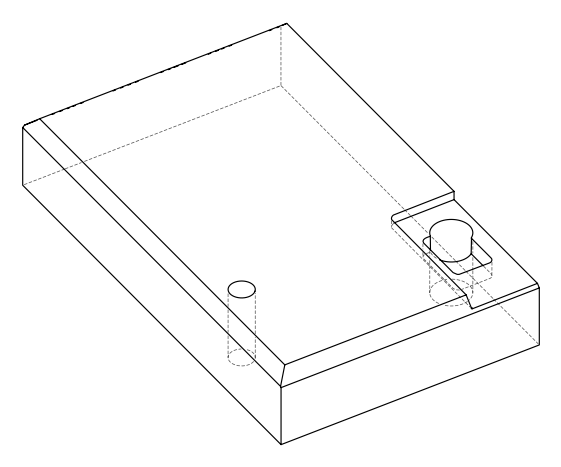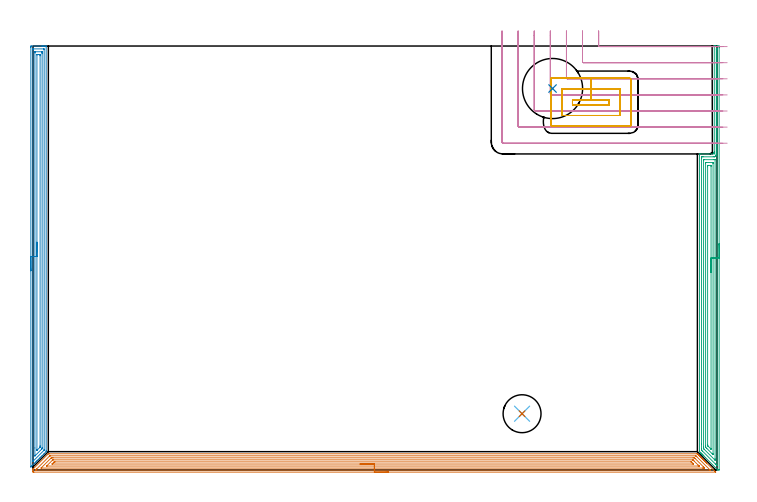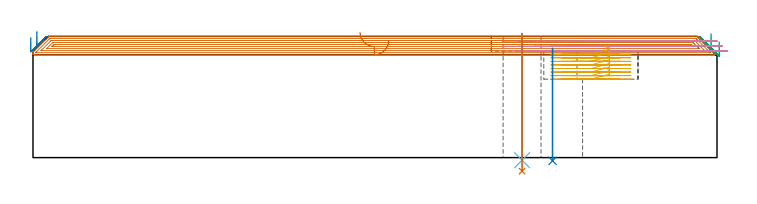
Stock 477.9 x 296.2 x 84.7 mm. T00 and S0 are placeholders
(PLAN: 8 operations, 5 tool changes, 53.7 min)
(1 AREA_MILL | FG_CHAMFER_SURFACE | UGT0205_001 | 18.9 min | 39171 mm3)
(2 AREA_MILL_1 | FG_CHAMFER_SURFACE_1 | UGT0205_001 | 9.5 min | 16405 mm3)
(3 AREA_MILL_2 | FG_CHAMFER_SURFACE_2 | UGT0205_001 | 10.1 min | 26907 mm3)
(4 MILL_CORNER_NOTCH_RECTANGULAR | CORNER_NOTCH_RECTANGULAR | UGT0201_133 | Follow Part, ap 3.75, ae 75% | 7.49 min | 115807 mm3)
(5 MILL_RECTANGULAR_POCKET | POCKET_RECTANGULAR_STRAIGHT | NXT0201_013 | Follow Part, ap 2.5, ae 75% | 6.63 min | 55583 mm3)
(6 INDEXABLE_INSERT_DRILL_THROUGH_HOLE_FROM_SOLID | STEP1HOLE | NXT0302_005 | 0.36 min | 19156 mm3)
(7 DRILL_TO_ENLARGE_THROUGH_HOLE | STEP1HOLE | UGT0301_388 | 0.39 min | 27482 mm3)
(8 INDEXABLE_INSERT_DRILL_THROUGH_HOLE_FROM_SOLID_1 | STEP1HOLE_1 | NXT0302_036 | 0.32 min | 87686 mm3)
(TOOL UGT0205_001 | Chamfer Mill 20 x 3 x 45 deg. | D20 FL50 Z2)
(TOOL UGT0201_133 | Carbide End Mill 15.0 | D15 FL30 Z4)
(TOOL NXT0201_013 | ENDMILL 10mm | D10 FL30 Z4)
(TOOL NXT0302_005 | Index. Insert Drill 17mm [880-D1700L20-05] | D17 PA176 FL85 Z2)
(TOOL UGT0301_388 | Twist Drill 26.5 mm | D26.5 PA118 FL165 Z2)
(TOOL NXT0302_036 | Index. Insert Drill 42mm [880-D4200L50-05] | D42 PA176 FL210 Z2)
(OP 1 AREA_MILL)
G17 G21 G94 G90
T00 M6
G54
G17 G0 G90 X248.5 Y-1.5 S1061 M3
G43 Z94.7 H0
Z81.9
G94 G1 X248.462 Z81.028 F250.
X248.348 Z80.163
X248.159 Z79.312
X247.897 Z78.48
X247.563 Z77.674
X247.16 Z76.9
X246.692 Z76.164
X246.16 Z75.472
X245.571 Z74.829
X244.928 Z74.24
X244.236 Z73.708
X243.5 Z73.24
X242.726 Z72.837
X241.92 Z72.503
X241.088 Z72.241
X240.237 Z72.052
X239.372 Z71.938
X238.5 Z71.9
X0.631
X0.484 Y-1.499 Z71.901
X0.184 Y-1.496 Z71.904
X0.002 Y-1.491 Z71.905
X0. Y-1.264 Z72.132
Y-0.899 Z72.496
Y-0.167 Z73.233
Y0.439 Z73.839
X0.001 Y0.521 Z73.92
X0.01 Y0.6 Z73.996
X0.082 Y0.683 Z74.081
X10.56 Y11.161 Z84.559
X10.705 Y11.299 Z84.687
X11.361 Y11.3 Z84.7
X463.85
X464.198 Y11.295 Z84.693
X464.206
X464.744 Y10.756 Z84.155
X464.803 Y10.699 Z84.096
X464.859 Y10.642 Z84.041
X465.042 Y10.458 Z83.857
X465.1 Y10.401 Z83.798
X465.155 Y10.345 Z83.744
X465.34 Y10.16 Z83.559
X465.397 Y10.104 Z83.501
X465.452 Y10.048 Z83.447
X465.639 Y9.862 Z83.261
X465.695 Y9.807 Z83.203
X465.749 Y9.752 Z83.151
X465.937 Y9.564 Z82.963
X465.992 Y9.509 Z82.906
X466.046 Y9.455 Z82.854
X466.235 Y9.266 Z82.665
X466.29 Y9.212 Z82.609
X466.342 Y9.158 Z82.557
X466.533 Y8.968 Z82.367
X466.587 Y8.915 Z82.311
X466.639 Y8.862 Z82.261
X466.831 Y8.67 Z82.069
X466.884 Y8.617 Z82.014
X466.936 Y8.565 Z81.964
X467.129 Y8.372 Z81.771
X467.182 Y8.32 Z81.717
X467.232 Y8.268 Z81.667
X467.427 Y8.073 Z81.472
X467.479 Y8.022 Z81.419
X467.529 Y7.972 Z81.371
X467.725 Y7.775 Z81.174
X467.776 Y7.725 Z81.122
X467.826 Y7.675 Z81.074
X468.023 Y7.477 Z80.876
X468.074 Y7.428 Z80.825
X468.122 Y7.378 Z80.777
X468.321 Y7.179 Z80.578
X468.371 Y7.13 Z80.527
X468.419 Y7.082 Z80.481
X468.619 Y6.881 Z80.28
X468.668 Y6.833 Z80.23
X468.716 Y6.785 Z80.184
X468.917 Y6.583 Z79.982
X468.966 Y6.536 Z79.933
X469.012 Y6.488 Z79.887
X469.216 Y6.285 Z79.684
X469.263 Y6.238 Z79.635
X469.309 Y6.192 Z79.59
X469.514 Y5.987 Z79.386
X469.561 Y5.941 Z79.338
X469.606 Y5.895 Z79.294
X469.812 Y5.689 Z79.088
X469.858 Y5.643 Z79.041
X469.902 Y5.598 Z78.997
X470.11 Y5.391 Z78.79
X470.155 Y5.346 Z78.743
X470.199 Y5.301 Z78.7
X470.408 Y5.093 Z78.492
X470.453 Y5.049 Z78.446
X470.496 Y5.005 Z78.404
X470.706 Y4.795 Z78.194
X476.4 Y-0.899 Z72.499
X476.487 Y-0.987 Z72.413
X476.668 Y-1.167 Z72.232
X476.846 Y-1.345 Z72.052
X476.966 Y-1.469 Z71.929
X476.983 Y-1.494 Z71.903
X476.966 Y-1.499 Z71.899
X238.5 Y-1.5 Z71.9
Y-0.086 Z73.314
X2.34 Y-0.085 Z73.315
X2.182 Y-0.084 Z73.316
X2.077 Y-0.081 Z73.319
X2.009 Y-0.077 Z73.323
X2.007 Y-0.066 Z73.334
X2.005 Y-0.007 Z73.393
X2.007 Y0.097 Z73.497
X2.01 Y0.148 Z73.548
X2.041 Y0.182 Z73.582
X2.133 Y0.279 Z73.679
X2.419 Y0.569 Z73.969
X2.577 Y0.728 Z74.128
X11.362 Y9.512 Z82.912
X11.51 Y9.659 Z83.059
X11.663 Y9.807 Z83.207
X11.728 Y9.866 Z83.266
X11.94 Y9.879 Z83.279
X12.097 Y9.884 Z83.284
X12.177 Y9.885 Z83.285
X462.877
X462.956 Y9.884 Z83.284
X463.034 Y9.88 Z83.28
X463.166 Y9.872 Z83.272
X463.235 Y9.807 Z83.207
X463.85 Y9.2 Z82.6
X473.057 Y-0.007 Z73.393
X473.093 Y-0.045 Z73.355
X473.113 Y-0.069 Z73.331
X473.117 Y-0.077 Z73.323
X473.107 Y-0.079 Z73.321
X472.951 Y-0.084 Z73.316
X472.871 Y-0.086 Z73.314
X238.5
Y1.328 Z74.728
X5.894 Y1.329 Z74.729
X5.785 Y1.33 Z74.73
X5.693 Y1.333 Z74.733
X5.647 Y1.335 Z74.735
X5.692 Y1.384 Z74.784
X5.856 Y1.554 Z74.954
X5.996 Y1.697 Z75.097
X6.036 Y1.737 Z75.137
X12.322 Y8.022 Z81.422
X12.74 Y8.431 Z81.831
X12.768 Y8.458 Z81.858
X12.814 Y8.465 Z81.865
X12.925 Y8.467 Z81.867
X13.15 Y8.47 Z81.87
X13.594 Y8.471 Z81.871
X14.044 Y8.472 Z81.872
X461.167 Y8.471 Z81.871
X461.613 Y8.47 Z81.87
X462.062 Y8.466 Z81.866
X462.121 Y8.465 Z81.865
X462.184 Y8.406 Z81.806
X462.317 Y8.279 Z81.679
X462.577 Y8.022 Z81.422
X468.321 Y2.28 Z75.68
X468.822 Y1.777 Z75.177
X469.216 Y1.379 Z74.779
X469.251 Y1.335 Z74.735
X469.216 Y1.334 Z74.734
X468.77 Y1.33 Z74.73
X468.321 Y1.329 Z74.729
X467.877 Y1.328 Z74.728
X238.5
Y2.743 Z76.143
X9.894
X9.573 Y2.744 Z76.144
X9.498
X9.497 Y2.746 Z76.146
X9.496
X13.515 Y6.766 Z80.166
X13.694 Y6.941 Z80.341
X13.76 Y7.004 Z80.404
X13.798 Y7.038 Z80.438
X13.841 Y7.05 Z80.45
X14.044 Y7.055 Z80.455
X14.118 Y7.056 Z80.456
X460.757 Y7.057 Z80.457
X460.962 Y7.055 Z80.455
X461.064 Y7.052 Z80.452
X461.085 Y7.051 Z80.451
X461.111 Y7.03 Z80.43
X461.167 Y6.981 Z80.381
X461.913 Y6.238 Z79.638
X462.062 Y6.09 Z79.49
X464.744 Y3.407 Z76.807
X465.349 Y2.798 Z76.198
X465.381 Y2.762 Z76.162
X465.391 Y2.748 Z76.148
X465.384 Y2.747 Z76.147
X465.294 Y2.745 Z76.145
X465.111 Y2.743 Z76.143
X464.744
X238.5
Y4.157 Z77.557
X13.447 Y4.158 Z77.558
X13.415 Y4.16 Z77.56
X13.392 Y4.163 Z77.563
X13.378 Y4.169 Z77.569
X13.389 Y4.186 Z77.586
X13.402 Y4.202 Z77.602
X13.652 Y4.454 Z77.854
X14.044 Y4.846 Z78.246
X14.544 Y5.346 Z78.746
X14.742 Y5.542 Z78.942
X14.811 Y5.606 Z79.006
X14.837 Y5.627 Z79.027
X14.866 Y5.636 Z79.036
X14.939 Y5.638 Z79.038
X15.536 Y5.643 Z79.043
X459.379 Y5.642 Z79.042
X459.98 Y5.639 Z79.039
X460.045 Y5.636 Z79.036
X460.185 Y5.51 Z78.91
X460.273 Y5.428 Z78.828
X461.248 Y4.454 Z77.854
X461.326 Y4.372 Z77.772
X461.48 Y4.21 Z77.61
X461.518 Y4.162 Z77.562
X461.507 Y4.16 Z77.56
X461.464 Y4.158 Z77.558
X461.167 Y4.157 Z77.557
X460.571
X238.5
X237.628 Z77.595
X236.764 Z77.709
X235.912 Z77.898
X235.08 Z78.16
X234.274 Z78.494
X233.5 Z78.897
X232.764 Z79.365
X232.072 Z79.896
X231.429 Z80.486
X230.84 Z81.129
X230.309 Z81.821
X229.84 Z82.557
X229.437 Z83.331
X229.103 Z84.137
X228.841 Z84.969
X228.652 Z85.82
X228.538 Z86.685
X228.5 Z87.557
G0 Z94.7
M5
M2
(OP 2 AREA_MILL_1)
G17 G21 G94 G90
T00 M6
G54
G17 G0 G90 X-1.5 Y139.15 S1061 M3
G43 Z94.7 H0
Z84.
G94 G1 Y139.188 Z83.128 F250.
Y139.302 Z82.263
Y139.491 Z81.412
Y139.753 Z80.58
Y140.087 Z79.774
Y140.49 Z79.
Y140.958 Z78.264
Y141.49 Z77.572
Y142.079 Z76.929
Y142.722 Z76.339
Y143.414 Z75.808
Y144.15 Z75.34
Y144.924 Z74.937
Y145.73 Z74.603
Y146.562 Z74.341
Y147.414 Z74.152
Y148.278 Z74.038
Y149.15 Z74.
Y295.188
X-1.499 Y295.588 Z74.001
X-1.495 Y296.075 Z74.003
X-1.492 Y296.191 Z74.006
X-1.012 Y296.2 Z74.485
X6.06 Z81.554
X6.617 Z82.113
X6.944 Z82.44
X7.501 Z82.997
X7.828 Z83.323
X8.839 Z84.338
X9.184 Y296.192 Z84.675
X9.205 Y296.19 Z84.695
X9.2 Y296.039 Z84.7
Y13.419
X9.206 Y12.8 Z84.692
X9.155 Y12.755 Z84.655
X8.042 Y11.641 Z83.54
X7.595 Y11.195 Z83.094
X6.256 Y9.855 Z81.754
X5.809 Y9.409 Z81.308
X5.363 Y8.962 Z80.861
X4.813 Y8.413 Z80.312
X4.587 Y8.185 Z80.084
X4.471 Y8.069 Z79.968
X3.947 Y7.546 Z79.446
X3.703 Y7.301 Z79.199
X3.578 Y7.176 Z79.075
X3.08 Y6.68 Z78.58
X2.819 Y6.417 Z78.315
X2.685 Y6.284 Z78.182
X2.214 Y5.814 Z77.713
X1.935 Y5.532 Z77.43
X1.347 Y4.947 Z76.847
X1.05 Y4.648 Z76.546
X0.451 Y4.051 Z75.951
X0.166 Y3.764 Z75.661
X-0.442 Y3.158 Z75.058
X-0.718 Y2.88 Z74.777
X-1.241 Y2.358 Z74.257
X-1.334 Y2.265 Z74.164
X-1.454 Y2.152 Z74.044
X-1.494 Y2.117 Z74.004
X-1.499 Y2.243 Z74.001
X-1.5 Y2.265 Z74.
Y149.15
X-0.086 Z75.414
X-0.085 Y294.015 Z75.415
X-0.084 Y294.121 Z75.416
X-0.081 Y294.173 Z75.419
X-0.079 Y294.19 Z75.421
X-0.032 Y294.192 Z75.468
X0.363 Y294.199 Z75.863
X7.435 Z82.935
X7.667 Y294.194 Z83.167
X7.774 Y294.19 Z83.274
X7.785 Y293.846 Z83.285
Y293.802
Y14.32
X7.78 Y13.895 Z83.28
X7.779 Y13.846 Z83.279
X7.753 Y13.813 Z83.253
X7.697 Y13.751 Z83.197
X7.603 Y13.654 Z83.103
X0.145 Y6.195 Z75.645
X0.051 Y6.103 Z75.551
X-0.042 Y6.015 Z75.458
X-0.079 Y5.983 Z75.421
X-0.085 Y6.24 Z75.415
X-0.086 Y6.284 Z75.414
Y149.15
X1.328 Z76.828
X1.329 Y291.438 Z76.829
X1.331 Y292.016 Z76.831
X1.334 Y292.172 Z76.834
X1.335 Y292.185 Z76.835
X1.35 Y292.19 Z76.85
X1.398 Y292.196 Z76.898
X1.459 Y292.199 Z76.959
X5.879 Y292.2 Z81.379
X6.06 Y292.198 Z81.56
X6.242 Y292.194 Z81.742
X6.357 Y292.19 Z81.857
X6.364 Y292.12 Z81.864
X6.367 Y292.016 Z81.867
X6.37 Y291.703 Z81.87
X6.371 Y291.124 Z81.871
Y290.809
Y15.792
X6.368 Y15.213 Z81.868
X6.365 Y14.904 Z81.865
X6.357 Y14.868 Z81.857
X6.336 Y14.843 Z81.836
X6.275 Y14.778 Z81.775
X6.06 Y14.559 Z81.56
X5.941 Y14.44 Z81.441
X1.355 Y9.855 Z76.855
X1.345 Y9.85 Z76.845
X1.339 Y9.848 Z76.839
X1.335 Y9.855 Z76.835
X1.333 Y9.877 Z76.833
X1.329 Y10.169 Z76.829
X1.328 Y15.378 Z76.828
Y149.15
X2.743 Z78.243
Y290.009
X2.745 Y290.106 Z78.245
X2.747 Y290.164 Z78.247
X2.749 Y290.188 Z78.249
X2.768 Y290.19 Z78.268
X2.981 Y290.195 Z78.481
X3.408 Y290.2 Z78.908
X3.438 Z78.938
X4.322 Z79.822
X4.726 Y290.197 Z80.226
X4.927 Y290.192 Z80.427
X4.948 Y290.19 Z80.448
X4.951 Y290.178 Z80.451
X4.954 Y290.141 Z80.454
X4.956 Y290.087 Z80.456
X4.957 Y289.559 Z80.457
Y289.338
Y16.999
X4.956 Y16.328 Z80.456
X4.954 Y16.106 Z80.454
X4.95 Y15.939 Z80.45
X4.943 Y15.904 Z80.443
X4.917 Y15.873 Z80.417
X4.866 Y15.818 Z80.366
X4.722 Y15.671 Z80.222
X2.88 Y13.829 Z78.38
X2.8 Y13.752 Z78.3
X2.766 Y13.722 Z78.266
X2.752 Y13.712 Z78.252
X2.749 Y13.723 Z78.249
X2.747 Y13.816 Z78.247
X2.743 Y14.098 Z78.243
Y149.15
Y150.022 Z78.281
Y150.886 Z78.395
Y151.738 Z78.583
Y152.57 Z78.846
Y153.376 Z79.18
Y154.15 Z79.582
Y154.886 Z80.051
Y155.578 Z80.582
Y156.221 Z81.172
Y156.81 Z81.815
Y157.342 Z82.507
Y157.81 Z83.243
Y158.213 Z84.016
Y158.547 Z84.822
Y158.809 Z85.654
Y158.998 Z86.506
Y159.112 Z87.371
Y159.15 Z88.243
G0 Z94.7
M5
M2
(OP 3 AREA_MILL_2)
G17 G21 G94 G90
T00 M6
G54
G17 G0 G90 X479.4 Y158.1 S1061 M3
G43 Z94.7 H0
Z81.
G94 G1 Y158.062 Z80.128 F250.
Y157.948 Z79.264
Y157.759 Z78.412
Y157.497 Z77.58
Y157.163 Z76.774
Y156.76 Z76.
Y156.292 Z75.264
Y155.76 Z74.572
Y155.171 Z73.929
Y154.528 Z73.34
Y153.836 Z72.808
Y153.1 Z72.34
Y152.326 Z71.937
Y151.52 Z71.603
Y150.688 Z71.341
Y149.837 Z71.152
Y148.972 Z71.038
Y148.1 Z71.
Y0.177
X479.398 Y0.129 Z71.002
X479.391 Y0. Z71.005
X478.573 Y0.001 Z71.825
X478.507 Y0.004 Z71.89
X478.471 Y0.028 Z71.927
X477.988 Y0.511 Z72.411
X469.831 Y8.668 Z80.568
X468.683 Y9.815 Z81.714
X468.639 Y9.86 Z81.76
X468.43 Y10.07 Z81.969
X468.386 Y10.113 Z82.011
X468.341 Y10.158 Z82.058
X468.133 Y10.366 Z82.266
X468.088 Y10.41 Z82.309
X468.044 Y10.456 Z82.355
X467.836 Y10.663 Z82.563
X467.791 Y10.708 Z82.606
X467.746 Y10.754 Z82.653
X467.539 Y10.96 Z82.86
X467.493 Y11.005 Z82.904
X467.448 Y11.052 Z82.951
X467.242 Y11.257 Z83.157
X467.196 Y11.303 Z83.201
X467.15 Y11.35 Z83.249
X466.945 Y11.554 Z83.454
X466.899 Y11.6 Z83.498
X466.852 Y11.648 Z83.547
X466.648 Y11.851 Z83.751
X466.601 Y11.898 Z83.796
X466.554 Y11.946 Z83.845
X466.351 Y12.148 Z84.048
X466.304 Y12.195 Z84.093
X466.256 Y12.244 Z84.142
X466.155 Y12.344 Z84.243
X465.843 Y12.657 Z84.554
X465.705 Y12.797 Z84.691
X465.7 Y13.137 Z84.7
Y220.497
X465.705 Y220.79 Z84.691
X466.109 Y220.8 Z84.288
X476. Z74.4
Y221.331
X475.998 Y221.391 Z74.398
X476. Y221.474 Z74.4
X475.999 Y221.481 Z74.397
Y221.49
X475.998 Y221.492 Z74.396
X475.999 Y221.494 Z74.398
Y221.496 Z74.396
Y221.498 Z74.395
Y221.521 Z74.394
X475.997 Y221.523
X475.996 Y221.524 Z74.396
X475.998 Y221.528
X475.999 Y221.53 Z74.397
X475.998 Y221.535 Z74.394
X476. Y221.544 Z74.4
Y221.546 Z74.397
X475.999 Y221.558 Z74.395
X475.998 Y221.561 Z74.394
Y221.563 Z74.397
Y221.568
Y221.57 Z74.394
X476. Y221.573 Z74.395
Y221.585 Z74.4
X475.996 Y221.589 Z74.394
X475.989 Y221.595 Z74.385
X475.992 Y221.607 Z74.389
X476. Y221.642 Z74.4
Y221.653
Y221.663
Y221.675 Z74.395
X475.998 Y221.678 Z74.394
X475.999 Y221.68 Z74.395
Z74.394
X476. Y221.697 Z74.4
X475.995 Y221.702 Z74.393
X475.988 Y221.71 Z74.384
X476. Y221.744 Z74.4
Y221.759
X475.999 Y221.778 Z74.395
Y221.784
X476. Y222.285 Z74.4
Y296.023
X476.003 Y296.19 Z74.389
X476.095 Y296.2 Z74.305
X476.304 Z74.096
X477.012 Z73.383
X478.258 Z72.139
X478.796 Y296.197 Z71.598
X479.391 Y296.193 Z71.005
X479.392 Y296.173 Z71.003
X479.399 Y295.576 Z71.001
X479.4 Y294.971 Z71.
Y148.1
X477.986 Z72.414
X477.985 Y3.224 Z72.415
X477.983 Y3.142 Z72.417
X477.979 Y2.995 Z72.421
X477.904 Y3.057 Z72.496
X477.647 Y3.306 Z72.753
X477.012 Y3.938 Z73.388
X476.75 Y4.199 Z73.65
X467.813 Y13.137 Z82.587
X467.196 Y13.762 Z83.204
X467.133 Y13.828 Z83.267
X467.121 Y13.95 Z83.279
X467.117 Y14.031 Z83.283
X467.115 Y14.112 Z83.285
X467.114 Y14.925 Z83.286
Y18.067
X467.115 Y217.897 Z83.285
X467.12 Y218.71 Z83.28
X467.121 Y218.784 Z83.279
X467.196 Y218.79 Z83.204
X467.999 Y218.8 Z82.401
X468.088 Z82.312
X475.227 Y218.801 Z75.173
X476.021 Y218.808 Z74.379
X476.119 Y218.817 Z74.281
X476.306 Y218.858 Z74.094
X476.462 Y218.921 Z73.938
X476.671 Y219.051 Z73.729
X476.79 Y219.153 Z73.61
X477.012 Y219.416 Z73.388
X477.084 Y219.531 Z73.316
X477.125 Y219.603 Z73.275
X477.264 Y219.925 Z73.136
X477.336 Y220.173 Z73.064
X477.391 Y220.497 Z73.009
X477.407 Y220.743 Z72.993
X477.411 Y220.991 Z72.989
X477.413 Y221.391 Z72.987
X477.415 Y221.881 Z72.985
Y222.285
Y294.033
X477.417 Y294.156 Z72.983
X477.419 Y294.184 Z72.981
X477.422 Y294.19 Z72.978
X477.435 Y294.194 Z72.965
X477.494 Y294.199 Z72.906
X477.904 Y294.196 Z72.496
X477.962 Y294.193 Z72.438
X477.974 Y294.191 Z72.426
X477.979 Y294.142 Z72.421
X477.982 Y294.034 Z72.418
X477.985 Y293.87 Z72.415
X477.986 Y293.788 Z72.414
Y148.1
X476.572 Z73.828
X476.571 Y7.775 Z73.829
X476.57 Y7.323 Z73.83
X476.566 Y6.881 Z73.834
X476.564 Y6.849 Z73.836
X476.524 Y6.881 Z73.876
X476.119 Y7.281 Z74.281
X468.981 Y14.419 Z81.419
X468.729 Y14.674 Z81.671
X468.604 Y14.803 Z81.796
X468.544 Y14.867 Z81.856
X468.535 Y14.925 Z81.865
X468.531 Y15.375 Z81.869
X468.529 Y15.819 Z81.871
Y16.272
Y216.481
X468.53 Y216.632 Z81.87
X468.534 Y216.752 Z81.866
X468.535 Y216.784 Z81.865
X468.549 Y216.79 Z81.851
X468.596 Y216.793 Z81.804
X468.981 Y216.799 Z81.419
X469.103 Y216.8 Z81.297
X475.348 Y216.801 Z75.052
X476.119 Y216.814 Z74.281
X476.22 Y216.821 Z74.18
X476.538 Y216.868 Z73.862
X476.561 Y216.871 Z73.839
X476.565 Y216.856 Z73.835
X476.569 Y216.815 Z73.831
X476.571 Y216.765 Z73.829
Y216.72
X476.572 Y148.1 Z73.828
X475.157 Z75.243
Y11.35
X475.156 Y10.981 Z75.244
X475.153 Y10.797 Z75.247
X475.151 Y10.721 Z75.249
X475.097 Y10.764 Z75.303
X474.5 Y11.35 Z75.9
X470.765 Y15.084 Z79.635
X470.041 Y15.819 Z80.359
X469.95 Y15.927 Z80.45
X469.947 Y16.025 Z80.453
X469.944 Y16.231 Z80.456
X469.943 Y16.643 Z80.457
Y214.241
X469.947 Y214.652 Z80.453
X469.95 Y214.754 Z80.45
X469.958 Y214.79 Z80.442
X470.021 Y214.794 Z80.379
X470.208 Y214.799 Z80.192
X474.669 Y214.8 Z75.731
X475.046 Y214.794 Z75.354
X475.128 Y214.79 Z75.272
X475.151 Y214.781 Z75.249
X475.153 Y214.745 Z75.247
X475.155 Y214.658 Z75.245
X475.157 Y214.31 Z75.243
Y214.241
Y148.1
X473.743 Z76.657
X473.742 Y14.925 Z76.658
X473.74 Y14.626 Z76.66
X473.738 Y14.583 Z76.662
X473.736 Y14.574 Z76.664
X473.651 Y14.654 Z76.749
X473.512 Y14.788 Z76.888
X471.658 Y16.641 Z78.742
X471.586 Y16.713 Z78.814
X471.514 Y16.788 Z78.886
X471.374 Y16.936 Z79.026
X471.364 Y17.007 Z79.036
X471.359 Y17.606 Z79.041
X471.357 Y17.907 Z79.043
Y211.86
X471.359 Y212.453 Z79.041
X471.362 Y212.749 Z79.038
X471.364 Y212.788 Z79.036
X471.398 Y212.791 Z79.002
X471.485 Y212.796 Z78.915
X471.658 Y212.799 Z78.742
X473.442 Y212.8 Z76.958
X473.558 Y212.799 Z76.842
X473.65 Y212.796 Z76.75
X473.711 Y212.79 Z76.689
X473.736 Y212.786 Z76.664
X473.737 Y212.754 Z76.663
X473.741 Y212.453 Z76.659
X473.743 Y212.152 Z76.657
Y148.1
Y147.228 Z76.695
Y146.364 Z76.809
Y145.512 Z76.998
Y144.68 Z77.26
Y143.874 Z77.594
Y143.1 Z77.997
Y142.364 Z78.465
Y141.672 Z78.996
Y141.029 Z79.586
Y140.44 Z80.229
Y139.909 Z80.921
Y139.44 Z81.657
Y139.037 Z82.431
Y138.703 Z83.237
Y138.441 Z84.069
Y138.252 Z84.92
Y138.138 Z85.785
Y138.1 Z86.657
G0 Z94.7
M5
M2
(OP 4 MILL_CORNER_NOTCH_RECTANGULAR)
G17 G21 G94 G90
T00 M6
G54
G17 G0 G90 X395.2 Y306.7 S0 M3
G43 Z94.7 H0
Z81.267
G94 G1 Y303.7 F250.
Y296.544 F500.
G3 X395.944 Y295.8 R0.75
G1 X475.133
X478.133 F250.
G0 Z94.7
X383.95 Y306.7
Z81.267
G1 Y303.7
Y285.294 F500.
G3 X384.694 Y284.55 R0.75
G1 X475.133
X478.133 F250.
G0 Z94.7
X372.7 Y306.7
Z81.267
G1 Y303.7
Y274.045 F500.
G3 X373.445 Y273.3 R0.75
G1 X475.133
X478.133 F250.
G0 Z94.7
X361.45 Y306.7
Z81.267
G1 Y303.7
Y262.795 F500.
G3 X362.195 Y262.05 R0.75
G1 X475.133
X478.133 F250.
G0 Z94.7
X350.2 Y306.7
Z81.267
G1 Y303.7
Y251.545 F500.
G3 X350.945 Y250.8 R0.75
G1 X475.133
X478.133 F250.
G0 Z94.7
X338.95 Y306.7
Z81.267
G1 Y303.7
Y240.295 F500.
G3 X339.695 Y239.55 R0.75
G1 X475.133
X478.133 F250.
G0 Z94.7
X327.7 Y306.7
Z81.267
G1 Y303.7
Y229.046 F500.
G3 X328.446 Y228.3 R0.75
G1 X475.133
X478.133 F250.
G0 Z94.7
X395.2 Y306.7
Z77.833
G1 Y303.7
Y296.544 F500.
G3 X395.944 Y295.8 R0.75
G1 X478.567
X481.567 F250.
G0 Z94.7
X383.95 Y306.7
Z77.833
G1 Y303.7
Y285.294 F500.
G3 X384.694 Y284.55 R0.75
G1 X478.567
X481.567 F250.
G0 Z94.7
X372.7 Y306.7
Z77.833
G1 Y303.7
Y274.045 F500.
G3 X373.445 Y273.3 R0.75
G1 X478.567
X481.567 F250.
G0 Z94.7
X361.45 Y306.7
Z77.833
G1 Y303.7
Y262.795 F500.
G3 X362.195 Y262.05 R0.75
G1 X478.567
X481.567 F250.
G0 Z94.7
X350.2 Y306.7
Z77.833
G1 Y303.7
Y251.545 F500.
G3 X350.945 Y250.8 R0.75
G1 X478.567
X481.567 F250.
G0 Z94.7
X338.95 Y306.7
Z77.833
G1 Y303.7
Y240.296 F500.
G3 X339.696 Y239.55 R0.75
G1 X478.567
X481.567 F250.
G0 Z94.7
X327.7 Y306.7
Z77.833
G1 Y303.7
Y229.046 F500.
G3 X328.446 Y228.3 R0.75
G1 X478.567
X481.567 F250.
G0 Z94.7
X395.2 Y306.7
Z74.4
G1 Y303.7
Y296.544 F500.
G3 X395.944 Y295.8 R0.75
G1 X481.999
X484.999 F250.
G0 Z94.7
X383.95 Y306.7
Z74.4
G1 Y303.7
Y285.294 F500.
G3 X384.694 Y284.55 R0.75
G1 X481.999
X484.999 F250.
G0 Z94.7
X372.7 Y306.7
Z74.4
G1 Y303.7
Y274.044 F500.
G3 X373.444 Y273.3 R0.75
G1 X481.999
X484.999 F250.
G0 Z94.7
X361.45 Y306.7
Z74.4
G1 Y303.7
Y262.795 F500.
G3 X362.195 Y262.05 R0.75
G1 X481.999
X484.999 F250.
G0 Z94.7
X350.2 Y306.7
Z74.4
G1 Y303.7
Y251.545 F500.
G3 X350.945 Y250.8 R0.75
G1 X481.999
X484.999 F250.
G0 Z94.7
X338.95 Y306.7
Z74.4
G1 Y303.7
Y240.295 F500.
G3 X339.695 Y239.55 R0.75
G1 X481.999
X484.999 F250.
G0 Z94.7
X327.7 Y306.7
Z74.4
G1 Y303.7
Y229.046 F500.
G3 X328.446 Y228.3 R0.75
G1 X481.999
X484.999 F250.
G0 Z94.7
M5
M2
(OP 5 MILL_RECTANGULAR_POCKET)
G17 G21 G94 G90
T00 M6
G54
G17 G0 G90 X398.605 Y255.2 S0 M3
G43 Z94.7 H0
Z77.733
G94 G1 X402.7 Z76.636 F250.
Y258.7 Z75.698
X389.8 Z72.242
X376.9 F500.
Y255.2
X402.7
Y258.7
X389.8
Y266.2
X369.4
Y247.7
X410.2
Y266.2
X389.8
Y273.7
X361.9
Y241.
G3 X362.7 Y240.2 R0.8
G1 X416.9
G3 X417.7 Y241. R0.8
G1 Y272.9
G3 X416.9 Y273.7 R0.8
G1 X389.8
X388.8
G0 X398.605 Y255.2 Z75.242
G1 X402.7 Z74.144 F250.
Y258.7 Z73.206
X389.8 Z69.75
X376.9 F500.
Y255.2
X402.7
Y258.7
X389.8
Y266.2
X369.4
Y247.7
X410.2
Y266.2
X389.8
Y273.7
X361.9
Y241.
G3 X362.7 Y240.2 R0.8
G1 X416.9
G3 X417.7 Y241. R0.8
G1 Y272.9
G3 X416.9 Y273.7 R0.8
G1 X389.8
X388.8
G0 X398.605 Y255.2 Z72.75
G1 X402.7 Z71.653 F250.
Y258.7 Z70.715
X389.8 Z67.258
X376.9 F500.
Y255.2
X402.7
Y258.7
X389.8
Y266.2
X369.4
Y247.7
X410.2
Y266.2
X389.8
Y273.7
X361.9
Y241.
G3 X362.7 Y240.2 R0.8
G1 X416.9
G3 X417.7 Y241. R0.8
G1 Y272.9
G3 X416.9 Y273.7 R0.8
G1 X389.8
X388.8
G0 X398.605 Y255.2 Z70.258
G1 X402.7 Z69.161 F250.
Y258.7 Z68.223
X389.8 Z64.767
X376.9 F500.
Y255.2
X402.7
Y258.7
X389.8
Y266.2
X369.4
Y247.7
X410.2
Y266.2
X389.8
Y273.7
X361.9
Y241.
G3 X362.7 Y240.2 R0.8
G1 X416.9
G3 X417.7 Y241. R0.8
G1 Y272.9
G3 X416.9 Y273.7 R0.8
G1 X389.8
X388.8
G0 X398.605 Y255.2 Z67.767
G1 X402.7 Z66.669 F250.
Y258.7 Z65.732
X389.8 Z62.275
X376.9 F500.
Y255.2
X402.7
Y258.7
X389.8
Y266.2
X369.4
Y247.7
X410.2
Y266.2
X389.8
Y273.7
X361.9
Y241.
G3 X362.7 Y240.2 R0.8
G1 X416.9
G3 X417.7 Y241. R0.8
G1 Y272.9
G3 X416.9 Y273.7 R0.8
G1 X389.8
X388.8
G0 X398.605 Y255.2 Z65.275
G1 X402.7 Z64.178 F250.
Y258.7 Z63.24
X389.8 Z59.783
X376.9 F500.
Y255.2
X402.7
Y258.7
X389.8
Y266.2
X369.4
Y247.7
X410.2
Y266.2
X389.8
Y273.7
X361.9
Y241.
G3 X362.7 Y240.2 R0.8
G1 X416.9
G3 X417.7 Y241. R0.8
G1 Y272.9
G3 X416.9 Y273.7 R0.8
G1 X389.8
X388.8
G0 X398.605 Y255.2 Z62.783
G1 X402.7 Z61.686 F250.
Y258.7 Z60.748
X389.8 Z57.292
X376.9 F500.
Y255.2
X402.7
Y258.7
X389.8
Y266.2
X369.4
Y247.7
X410.2
Y266.2
X389.8
Y273.7
X361.9
Y241.
G3 X362.7 Y240.2 R0.8
G1 X416.9
G3 X417.7 Y241. R0.8
G1 Y272.9
G3 X416.9 Y273.7 R0.8
G1 X389.8
X388.8
G0 X398.605 Y255.2 Z60.292
G1 X402.7 Z59.194 F250.
Y258.7 Z58.257
X389.8 Z54.8
X376.9 F500.
Y255.2
X402.7
Y258.7
X389.8
Y266.2
X369.4
Y247.7
X410.2
Y266.2
X389.8
Y273.7
X361.9
Y241.
G3 X362.7 Y240.2 R0.8
G1 X416.9
G3 X417.7 Y241. R0.8
G1 Y272.9
G3 X416.9 Y273.7 R0.8
G1 X389.8
X388.8
G0 Z94.7
M5
M2
(OP 6 INDEXABLE_INSERT_DRILL_THROUGH_HOLE_FROM_SOLID)
G17 G21 G94 G90
T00 M6
G54
G17 G0 G90 X341.7 Y39.3 S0 M3
G43 Z94.7 H1
G94 G81 G98 Z-1.797 F250. R86.7
G80
M5
M2
(OP 7 DRILL_TO_ENLARGE_THROUGH_HOLE)
G17 G21 G94 G90
T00 M6
G54
G17 G0 G90 X341.7 Y39.3 S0 M3
G43 Z94.7 H0
G94 G73 G98 Z-9.461 F250. Q23.54 R86.7
G80
M5
M2
(OP 8 INDEXABLE_INSERT_DRILL_THROUGH_HOLE_FROM_SOLID_1)
G17 G21 G94 G90
T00 M6
G54
G17 G0 G90 X363. Y266.5 S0 M3
G43 Z94.7 H1
G94 G81 G98 Z-2.233 F250. R76.4
G80
M5
M2
